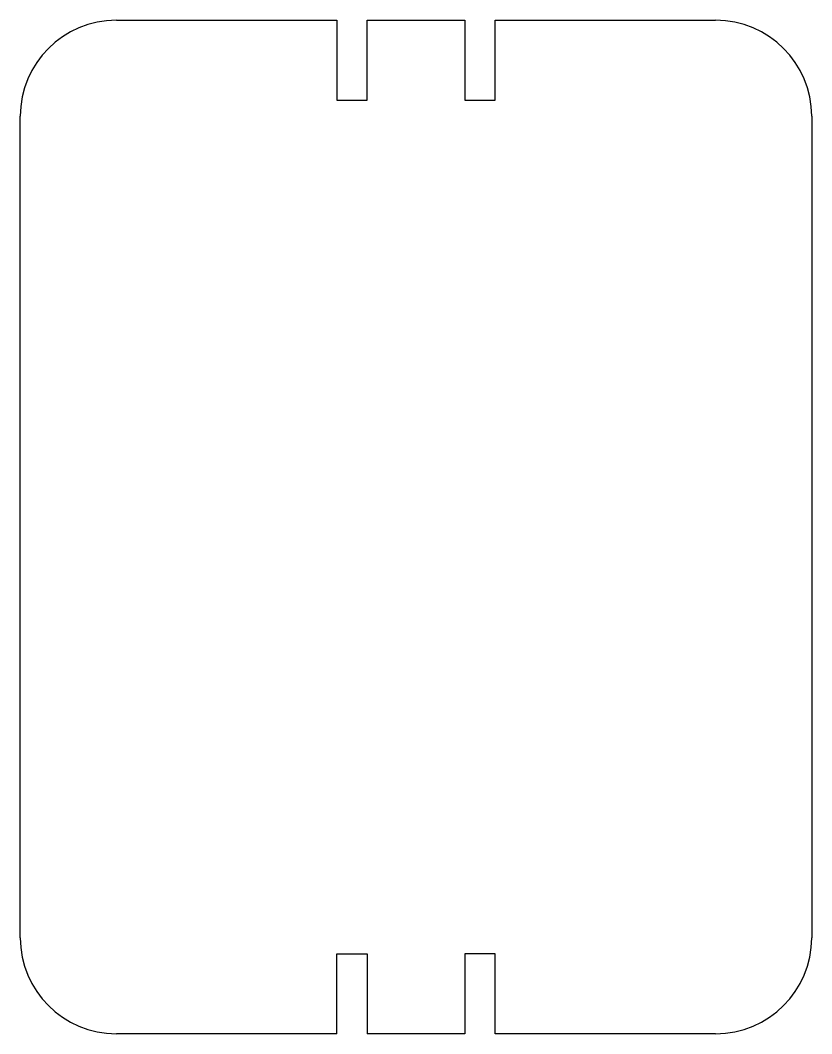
# Model space of a CAD drawing. Header units: millimetres. Extents: x -12.3 to 12.3, y -15.8 to 15.8.
import ezdxf

# ---------------------------------------------------------------- set-up
doc = ezdxf.new("R2010")
doc.units = ezdxf.units.MM
doc.layers.add('Shape2DView', color=7, linetype='CONTINUOUS')

msp = doc.modelspace()

# ---------------------------------------------------------------- linework, layer by layer
at = {"layer": 'Shape2DView'}
for p, q in [((-9.35, 15.825), (-2.475, 15.825)), ((-2.475, 15.825), (-2.475, 13.325)), ((-1.525, 13.325), (-1.525, 15.825)), ((-1.525, 15.825), (1.525, 15.825)), ((1.525, 15.825), (1.525, 13.325)), ((2.475, 13.325), (2.475, 15.825)), ((2.475, 15.825), (9.35, 15.825)), ((-2.475, 13.325), (-1.525, 13.325)), ((1.525, 13.325), (2.475, 13.325)), ((-12.35, -12.825), (-12.35, 12.825)), ((12.35, 12.825), (12.35, -12.825)), ((-2.475, -15.825), (-2.475, -13.325)), ((-2.475, -13.325), (-1.525, -13.325)), ((-1.525, -13.325), (-1.525, -15.825)), ((1.525, -13.325), (1.525, -15.825)), ((2.475, -13.325), (1.525, -13.325)), ((2.475, -15.825), (2.475, -13.325)), ((-2.475, -15.825), (-9.35, -15.825)), ((1.525, -15.825), (-1.525, -15.825)), ((9.35, -15.825), (2.475, -15.825))]:
    msp.add_line(p, q, dxfattribs=at)
for centre, start, end in [((-9.35, 12.825), 90, 180), ((9.35, 12.825), 0, 90), ((-9.35, -12.825), 180, -90), ((9.35, -12.825), -90, 0)]:
    msp.add_arc(centre, 3, start, end, dxfattribs=at)

doc.saveas('drawing.dxf')
